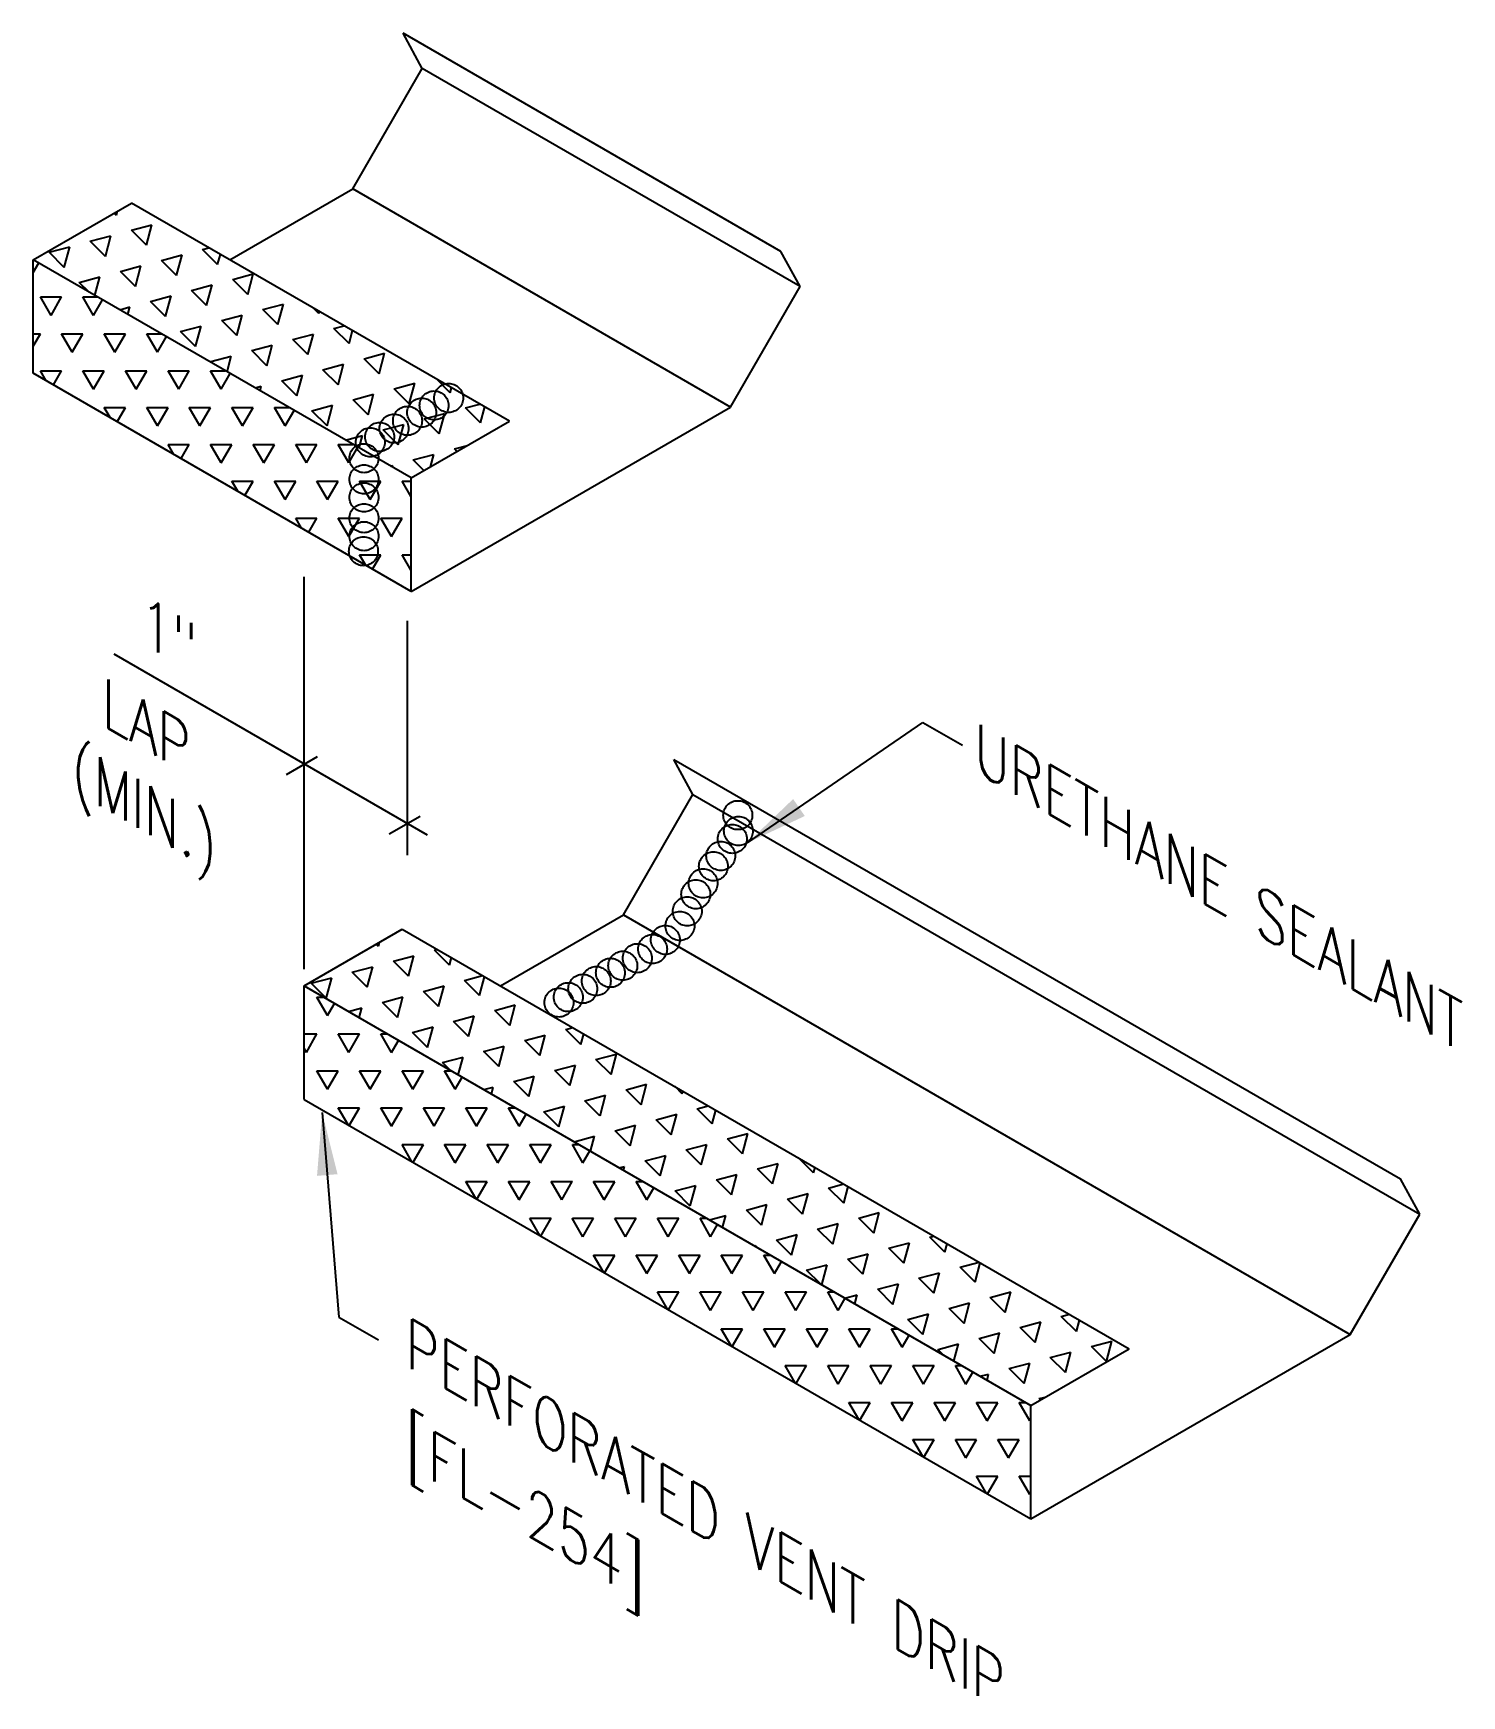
# Model space of a CAD drawing. Header units: inches. Extents: x -2 to 189, y 13 to 99.
# Drawn here: x 2.54 to 13.95, y 35 to 48.27 of the extents above; entities that cross this region are included whole.
import ezdxf
from ezdxf.enums import TextEntityAlignment as Align

# ---------------------------------------------------------------- set-up
doc = ezdxf.new("R2010")
doc.units = ezdxf.units.IN
doc.header["$MEASUREMENT"] = 0
doc.linetypes.add('CENTER2', pattern=[1.125, 0.75, -0.125, 0.125, -0.125])
for name, color, linetype in [('DIM', 2, 'Continuous'), ('SEALANT', 253, 'CENTER2'), ('TEXT', 2, 'Continuous'), ('TRIM', 6, 'Continuous')]:
    doc.layers.add(name, color=color, linetype=linetype)
doc.styles.add('ROMANS', font='ROMANS.SHX', dxfattribs={"width": 0.75, "height": 0.5})
doc.styles.add('TEXT1', font='ROMANS.shx', dxfattribs={"width": 0.75, "height": 0.375})
doc.dimstyles.new('DETAIL$7', dxfattribs={"dimscale": 4, "dimtxt": 0.375, "dimasz": 0.125, "dimexe": 0.0625, "dimexo": 0.125, "dimgap": 0.0625, "dimtad": 1, "dimdec": 4, "dimzin": 3, "dimdsep": 46, "dimlunit": 4, "dimtxsty": 'TEXT1', "dimblk": 'ARCHTICK', "dimcen": 0.0625, "dimclrd": 7, "dimclre": 7, "dimclrt": 2, "dimadec": 0, "dimazin": 0, "dimtfac": 0.59375, "dimtdec": 4, "dimtmove": 0, "dimatfit": 3, "dimfxl": 0, "dimfrac": 2, "dimtolj": 1, "dimtzin": 3, "dimarcsym": 0})
pattern_1 = [(60, (-34.53393, 16.29117), (-0.169945, 0.2943533), [0.169945, -0.169945]), (120, (-34.53393, 16.29117), (-0.3398899, 2e-10), [0.169945, -0.169945]), (0, (-34.6189, 16.43835), (0.169945, 0.2943533), [0.169945, -0.169945])]
pattern_2 = [(75, (-34.53393, 16.29117), (-0.2403385, 0.2403385), [0.169945, -0.169945]), (135, (-34.53393, 16.29117), (-0.3283084, -0.08797), [0.169945, -0.169945]), (15, (-34.6541, 16.41134), (0.08797, 0.3283084), [0.169945, -0.169945])]

msp = doc.modelspace()

# ---------------------------------------------------------------- hatches: boundary and pattern name
at = {"layer": 'TRIM'}
h = msp.add_hatch(dxfattribs=at)
h.set_pattern_fill('TRIANG', color=8, scale=0.906373, angle=15, style=0)
h.set_pattern_definition(pattern_2)
h.paths.add_polyline_path([(3.32741, 46.91836), (2.54247, 46.46517), (5.56043, 44.72275), (6.34537, 45.17594)])
h = msp.add_hatch(dxfattribs=at)
h.set_pattern_fill('TRIANG', color=8, scale=0.906373, style=0)
h.set_pattern_definition(pattern_1)
h.paths.add_polyline_path([(2.54247, 46.46517), (2.54247, 45.5588), (5.56043, 43.81638), (5.56043, 44.72275)])
h = msp.add_hatch(dxfattribs=at)
h.set_pattern_fill('TRIANG', color=8, scale=0.906373, angle=15, style=0)
h.set_pattern_definition(pattern_2)
h.paths.add_polyline_path([(5.49007, 41.11864), (4.70512, 40.66546), (10.50937, 37.31437), (11.29431, 37.76756)])
h = msp.add_hatch(dxfattribs=at)
h.set_pattern_fill('TRIANG', color=8, scale=0.906373, style=0)
h.set_pattern_definition(pattern_1)
h.paths.add_polyline_path([(4.70512, 40.66546), (4.70512, 39.75908), (10.50937, 36.408), (10.50937, 37.31437)])

# ---------------------------------------------------------------- linework, layer by layer
at = {"layer": 'DIM', "color": 7}
for p, q in [((4.70512, 40.79815), (4.70512, 43.93394)), ((5.5282, 43.58235), (5.5282, 41.70877)), ((5.69143, 41.87001), (3.18938, 43.31457)), ((4.80906, 42.49453), (4.56215, 42.35198)), ((5.63319, 42.01872), (5.38628, 41.87617))]:
    msp.add_line(p, q, dxfattribs=at)
at = {"layer": 'SEALANT'}
for centre in [(5.74386, 45.30173), (5.86011, 45.36184), (5.53146, 45.1791), (5.64528, 45.24482), (5.30856, 45.05041), (5.42407, 45.1171), (5.23403, 45.00738), (5.18396, 44.88059), (5.18396, 44.71121), (5.18396, 44.56766), (5.18396, 44.40103), (5.18396, 44.25748), (5.17995, 44.13727), (8.16956, 42.02908), (8.17442, 41.9027), (8.12579, 41.83951), (7.97505, 41.62078), (8.0334, 41.70341), (7.89238, 41.48467), (7.83402, 41.39718), (7.76594, 41.26108), (7.70759, 41.14442), (7.48876, 40.95971), (7.59088, 41.03262), (7.25094, 40.82669), (7.36719, 40.8868), (7.03853, 40.70406), (7.15236, 40.76978), (6.74111, 40.53234), (6.81563, 40.57537), (6.93114, 40.64206)]:
    msp.add_circle(centre, 0.11578, dxfattribs=at)
at = {"layer": 'TRIM'}
for p, q in [((5.64857, 47.99301), (5.49596, 48.27479)), ((8.51392, 46.53237), (5.49596, 48.27479)), ((5.09353, 47.03166), (5.64857, 47.99301)), ((8.66653, 46.25059), (5.64857, 47.99301)), ((4.11236, 46.46517), (5.09353, 47.03166)), ((8.11149, 45.28924), (5.09353, 47.03166)), ((2.54247, 46.46517), (3.32741, 46.91836)), ((6.34537, 45.17594), (3.32741, 46.91836)), ((8.66653, 46.25059), (8.51392, 46.53237)), ((2.54247, 45.5588), (2.54247, 46.46517)), ((5.56043, 44.72275), (2.54247, 46.46517)), ((8.11149, 45.28924), (8.66653, 46.25059)), ((5.56043, 43.81638), (2.54247, 45.5588)), ((5.56043, 43.81638), (8.11149, 45.28924)), ((5.56043, 44.72275), (6.34537, 45.17594)), ((5.56043, 43.81638), (5.56043, 44.72275)), ((7.81122, 42.19329), (7.65861, 42.47507)), ((7.65861, 42.47507), (13.46286, 39.12398)), ((7.25619, 41.23194), (7.81122, 42.19329)), ((7.81122, 42.19329), (13.61547, 38.84221)), ((6.27501, 40.66546), (7.25619, 41.23194)), ((7.25619, 41.23194), (13.06043, 37.88085)), ((4.70512, 40.66546), (5.49007, 41.11864)), ((5.49007, 41.11864), (11.29431, 37.76756)), ((4.70512, 39.75908), (4.70512, 40.66546)), ((4.70512, 40.66546), (10.50937, 37.31437)), ((4.70512, 39.75908), (10.50937, 36.408)), ((13.61547, 38.84221), (13.46286, 39.12398)), ((13.06043, 37.88085), (13.61547, 38.84221)), ((10.50937, 36.408), (13.06043, 37.88085)), ((10.50937, 37.31437), (11.29431, 37.76756)), ((10.50937, 36.408), (10.50937, 37.31437))]:
    msp.add_line(p, q, dxfattribs=at)

# ---------------------------------------------------------------- texts
at = {"layer": 'DIM', "style": 'ROMANS', "oblique": 330}
for s, p in [('1"', (3.40155, 43.40711)), ('LAP', (3.09427, 42.75079))]:
    msp.add_text(s, height=0.338437, rotation=330, dxfattribs=at).set_placement(p)
msp.add_text('(MIN.)', height=0.338437, rotation=330, dxfattribs=at).set_placement((3.51337, 42.04532), align=Align.MIDDLE_CENTER)
at = {"layer": 'TEXT', "style": 'ROMANS', "oblique": 330}
for s, height, p in [('URETHANE SEALANT', 0.3449189, (10.05955, 42.38305)), ('PERFORATED VENT DRIP', 0.3449189, (5.51663, 37.63395)), ('[FL-254]', 0.344919, (5.51663, 36.83921))]:
    msp.add_text(s, height=height, rotation=330, dxfattribs=at).set_placement(p)

# ---------------------------------------------------------------- leaders
at = {"layer": 'TEXT'}
for points in [[(8.24564, 41.80721), (9.64755, 42.76948), (9.96476, 42.5883)], [(4.84981, 39.65304), (4.98389, 38.02038), (5.3011, 37.8392)]]:
    msp.add_leader(points, dimstyle='DETAIL$7', dxfattribs=at)

doc.saveas('drawing.dxf')
